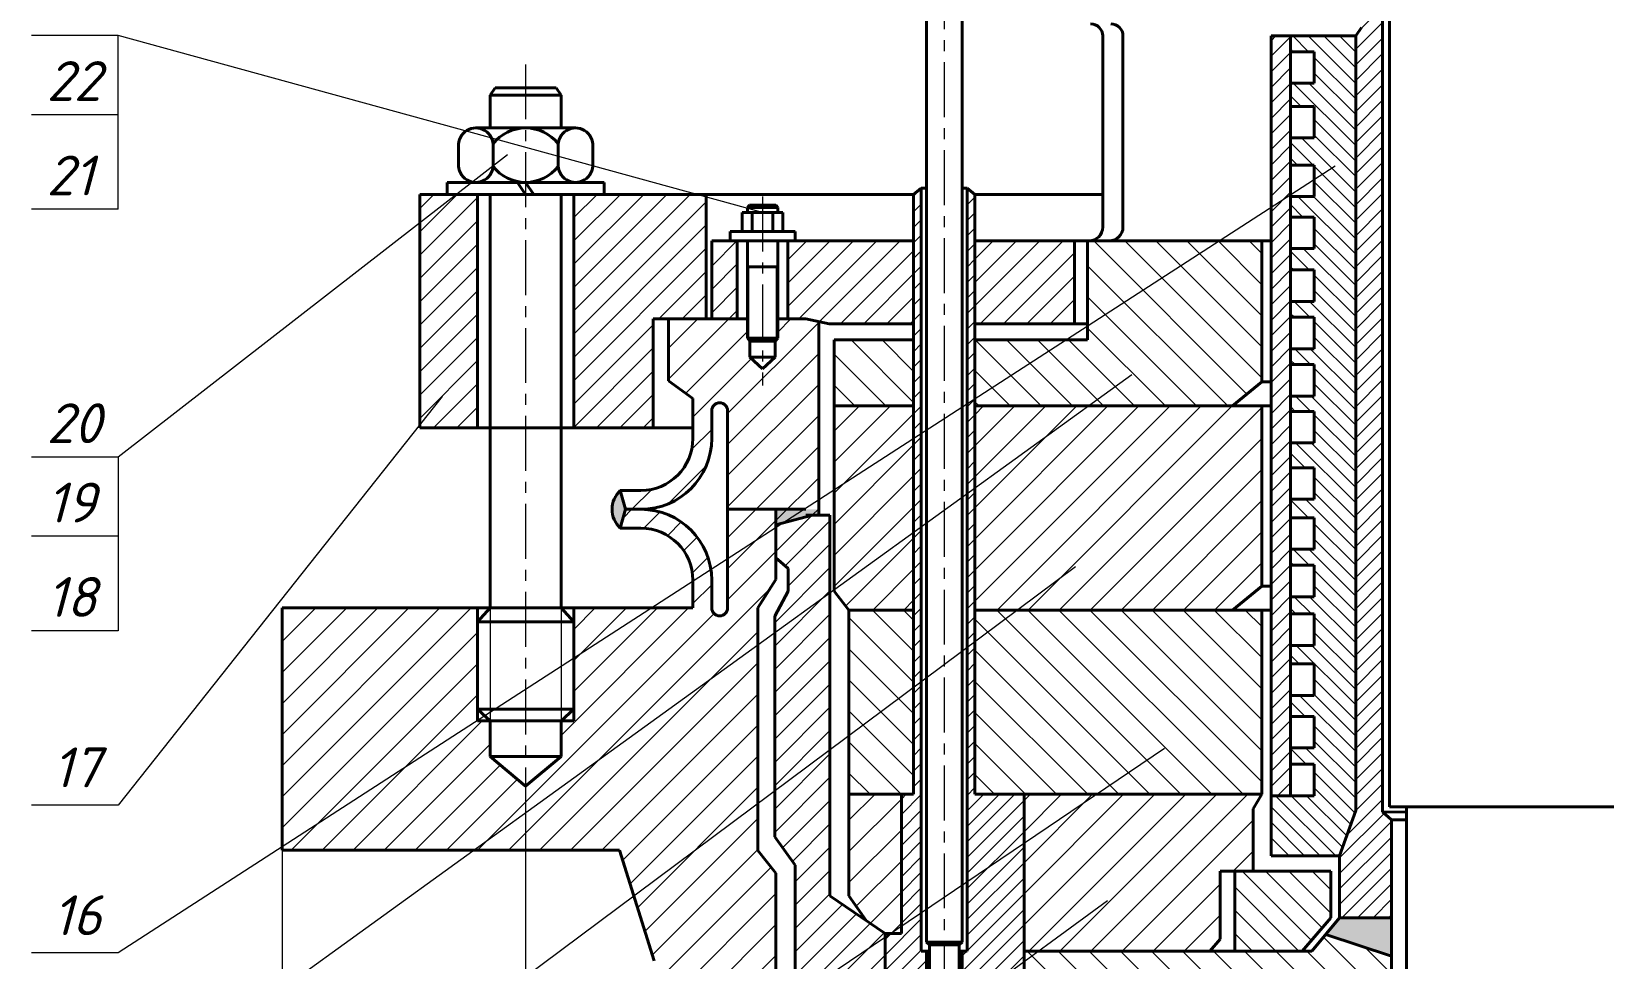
# Model space of a CAD drawing. Header units: millimetres. Extents: x 2879 to 23223, y -3142 to 6314.
# Drawn here: x 4258 to 5167, y 4181 to 4717 of the extents above; entities that cross this region are included whole.
import ezdxf

# ---------------------------------------------------------------- set-up
doc = ezdxf.new("R2010")
doc.units = ezdxf.units.MM
doc.linetypes.add('осевая', pattern=[50.8, 31.75, -6.35, 6.35, -6.35])
doc.layers.get('0').update_dxf_attribs({"lineweight": 40})
doc.layers.add('Оси', color=7, linetype='осевая', lineweight=20)
doc.layers.add('штриховка', color=7, linetype='Continuous', lineweight=20)
doc.styles.add('ADRF1', font='isocpeur.ttf', dxfattribs={"oblique": 15})
doc.styles.add('Размеры', font='isocpeur.ttf', dxfattribs={"oblique": 15})
doc.dimstyles.new('гост', dxfattribs={"dimtxt": 4, "dimasz": 5, "dimexe": 2, "dimexo": 0, "dimgap": 2, "dimtad": 1, "dimtoh": 1, "dimdec": 1, "dimlfac": 10, "dimtxsty": 'ADRF1', "dimcen": 2.5, "dimadec": 0, "dimazin": 0, "dimtfac": 1, "dimtdec": 1, "dimtmove": 0, "dimatfit": 3, "dimfxl": 1, "dimlwd": 20, "dimlwe": 20, "dimarcsym": 0})
pattern_1 = [(45, (1026.5905, 0), (-4.490128, 4.490128), [])]
pattern_2 = [(45, (1026.59, 0), (-6.735192, 6.735192), [])]
pattern_3 = [(135, (1026.59, 0), (-8.980256, -8.980256), [])]
pattern_4 = [(45, (1026.59, 0), (-8.980256, 8.980256), [])]

# ---------------------------------------------------------------- blocks, each defined once
blk = doc.blocks.new('*D2')
at = {"layer": 'Defpoints', "color": 0, "transparency": 16777216}
for p in [(5842.25, 4343.63), (4543.81, 4280.75), (5842.25, 3822.28)]:
    blk.add_point(p, dxfattribs=at)
at = {"layer": 'штриховка', "color": 0, "linetype": 'Continuous', "lineweight": 20, "transparency": 16777216}
for p, q in [((5842.25, 4343.63), (5842.25, 3820.28)), ((4543.81, 4280.75), (4543.81, 3820.28)), ((4548.81, 3822.28), (5837.25, 3822.28))]:
    blk.add_line(p, q, dxfattribs=at)
at = {"layer": 'штриховка', "color": 0, "transparency": 16777216}
for points in [[(4548.81, 3823.11), (4548.81, 3821.44), (4543.81, 3822.28)], [(5837.25, 3823.11), (5837.25, 3821.44), (5842.25, 3822.28)]]:
    blk.add_solid(points, dxfattribs=at)
at = {"layer": 'штриховка', "color": 0, "transparency": 16777216, "insert": (5193.03, 3826.28), "char_height": 4, "attachment_point": 5, "style": 'ADRF1'}
blk.add_mtext('%%C1300', dxfattribs=at)
blk = doc.blocks.new('*D3')
at = {"layer": 'Defpoints', "color": 0, "transparency": 16777216}
for p in [(4403.03, 4243.68), (5983.03, 4243.68), (5983.03, 3765.47)]:
    blk.add_point(p, dxfattribs=at)
at = {"layer": 'штриховка', "color": 0, "linetype": 'Continuous', "lineweight": 20, "transparency": 16777216}
for p, q in [((4403.03, 4243.68), (4403.03, 3763.47)), ((5983.03, 4243.68), (5983.03, 3763.47)), ((4408.03, 3765.47), (5978.03, 3765.47))]:
    blk.add_line(p, q, dxfattribs=at)
at = {"layer": 'штриховка', "color": 0, "transparency": 16777216}
for points in [[(4408.03, 3766.31), (4408.03, 3764.64), (4403.03, 3765.47)], [(5978.03, 3766.31), (5978.03, 3764.64), (5983.03, 3765.47)]]:
    blk.add_solid(points, dxfattribs=at)
at = {"layer": 'штриховка', "color": 0, "transparency": 16777216, "insert": (5193.03, 3769.47), "char_height": 4, "attachment_point": 5, "style": 'ADRF1'}
blk.add_mtext('%%C15800', dxfattribs=at)
blk = doc.blocks.new('*D8')
at = {"layer": 'Defpoints', "color": 0, "transparency": 16777216}
for p in [(4403.03, 4245.6), (5972.34, 119.12), (5972.34, -712.42)]:
    blk.add_point(p, dxfattribs=at)
at = {"layer": 'Оси', "color": 0, "linetype": 'Continuous', "lineweight": 20, "transparency": 16777216}
for p, q in [((4403.03, 4245.6), (4403.03, -714.42)), ((5972.34, 119.12), (5972.34, -714.42)), ((4408.03, -712.42), (5967.34, -712.42))]:
    blk.add_line(p, q, dxfattribs=at)
at = {"layer": 'Оси', "color": 0, "transparency": 16777216}
for points in [[(4408.03, -711.59), (4408.03, -713.26), (4403.03, -712.42)], [(5967.34, -711.59), (5967.34, -713.26), (5972.34, -712.42)]]:
    blk.add_solid(points, dxfattribs=at)
at = {"layer": 'Оси', "color": 0, "transparency": 16777216, "insert": (5187.69, -708.42), "char_height": 4, "attachment_point": 5, "style": 'ADRF1'}
blk.add_mtext('1570', dxfattribs=at)

msp = doc.modelspace()

# ---------------------------------------------------------------- hatches: boundary and pattern name
h = msp.add_hatch(color=256)
h.dxf.hatch_style = 1
h.paths.add_polyline_path([(4713.226, 4440.683), (4688.499, 4440.683), (4688.499, 4431.617), (4709.616, 4437.278), (4713.226, 4437.278)])
h = msp.add_hatch(color=256)
h.dxf.hatch_style = 1
h.paths.add_polyline_path([(5014.369, 4204.683), (5006.376, 4194.988), (5044.369, 4182.44), (5044.369, 4204.683)])
at = {"layer": 'штриховка'}
h = msp.add_hatch(dxfattribs=at)
h.set_pattern_fill('ANSI31', color=256, scale=2)
h.set_pattern_definition(pattern_1)
h.paths.add_polyline_path([(4974.745, 4275.187), (4985.984, 4275.187), (4985.984, 4714.234), (4974.745, 4714.234)])
h.paths.add_polyline_path([(5023.677, 4714.234), (5023.677, 4266.639), (5014.369, 4240.391), (5014.369, 4204.683), (5044.369, 4204.683), (5044.369, 4261.255), (5039.155, 4265.814), (5039.155, 4708.683), (5039.155, 4806.683), (5026.954, 4806.683), (5026.954, 4719.178)])
h = msp.add_hatch(dxfattribs=at)
h.set_pattern_fill('ANSI31', color=256, scale=2, angle=90)
h.set_pattern_definition([(135, (1026.5905, 0), (-4.490128, -4.490128), [])])
h.paths.add_polyline_path([(4999.732, 4639.652), (4999.732, 4621.471), (4985.984, 4621.471), (4985.984, 4609.575), (4999.732, 4609.575), (4999.732, 4591.395), (4985.984, 4591.395), (4985.984, 4578.99), (4999.732, 4578.99), (4999.732, 4560.81), (4985.984, 4560.81), (4985.984, 4551.641), (4999.732, 4551.641), (4999.732, 4533.46), (4985.984, 4533.46), (4985.984, 4524.291), (4999.732, 4524.291), (4999.732, 4506.11), (4985.984, 4506.11), (4985.984, 4497.262), (4999.732, 4497.262), (4999.732, 4479.081), (4985.984, 4479.081), (4985.984, 4464.661), (4999.732, 4464.661), (4999.732, 4446.481), (4985.984, 4446.481), (4985.984, 4435.765), (4999.732, 4435.765), (4999.732, 4417.584), (4985.984, 4417.584), (4985.984, 4408.35), (4999.732, 4408.35), (4999.732, 4390.17), (4985.984, 4390.17), (4985.984, 4380.195), (4999.732, 4380.195), (4999.732, 4362.015), (4985.984, 4362.015), (4985.984, 4351.299), (4999.732, 4351.299), (4999.732, 4333.118), (4985.984, 4333.118), (4985.984, 4320.935), (4999.732, 4320.935), (4999.732, 4302.754), (4985.984, 4302.754), (4985.984, 4293.368), (4999.732, 4293.368), (4999.732, 4275.187), (4985.984, 4275.187), (4974.745, 4275.187), (4974.745, 4240.391), (5014.369, 4240.391), (5023.677, 4266.639), (5023.677, 4714.234), (4985.984, 4714.234), (4985.984, 4705.15), (4999.732, 4705.15), (4999.732, 4686.97), (4985.984, 4686.97), (4985.984, 4673.53), (4999.732, 4673.53), (4999.732, 4655.35), (4985.984, 4655.35), (4985.984, 4639.652)])
h = msp.add_hatch(dxfattribs=at)
h.set_pattern_fill('ANSI31', color=256, scale=2)
h.set_pattern_definition(pattern_1)
h.paths.add_polyline_path([(4799.08, 4185.293), (4796.125, 4185.293), (4796.125, 4096.683), (4823.736, 4096.683), (4831.956, 4117.244), (4831.956, 4276.015), (4803.526, 4276.015), (4803.526, 4622.683), (4799.08, 4626.23)])
h.paths.add_polyline_path([(4772.557, 4626.23), (4768.111, 4622.683), (4768.111, 4276.015), (4761.031, 4276.015), (4761.031, 4195.58), (4751.673, 4195.58), (4751.673, 4096.683), (4775.512, 4096.683), (4775.512, 4185.293), (4772.557, 4185.293)])
h = msp.add_hatch(dxfattribs=at)
h.set_pattern_fill('ANSI31', color=256, scale=3)
h.set_pattern_definition(pattern_2)
h.paths.add_polyline_path([(4482.599, 4487.683), (4515.961, 4487.683), (4515.961, 4622.683), (4482.599, 4622.683)])
h.paths.add_polyline_path([(4571.66, 4622.683), (4571.66, 4487.683), (4617.575, 4487.683), (4617.575, 4550.683), (4626.499, 4550.683), (4640.499, 4550.683), (4648.246, 4550.683), (4648.246, 4622.683), (4626.499, 4622.683)])
h.paths.add_polyline_path([(4695.444, 4595.783), (4695.444, 4550.683), (4705.867, 4550.683), (4719.287, 4547.816), (4768.111, 4547.816), (4768.111, 4595.783)])
h.paths.add_polyline_path([(4651.42, 4550.683), (4666.183, 4550.683), (4666.183, 4595.783), (4651.42, 4595.783)])
h.paths.add_polyline_path([(4803.526, 4595.783), (4803.526, 4547.816), (4861.124, 4547.816), (4861.124, 4553.918), (4861.124, 4595.783)])
h = msp.add_hatch(dxfattribs=at)
h.set_pattern_fill('ANSI31', color=256, scale=4, angle=90)
h.set_pattern_definition(pattern_3)
h.paths.add_polyline_path([(4868.73, 4538.548), (4803.526, 4538.548), (4803.526, 4500.411), (4952.411, 4500.411), (4969.395, 4514.286), (4969.395, 4595.783), (4868.73, 4595.783)])
h.paths.add_polyline_path([(4722.167, 4500.411), (4768.111, 4500.411), (4768.111, 4538.548), (4722.167, 4538.548)])
h = msp.add_hatch(dxfattribs=at)
h.set_pattern_fill('ANSI31', color=256, scale=4)
h.set_pattern_definition(pattern_4)
edge = h.paths.add_edge_path()
edge.add_line((4673.514, 4528.607), (4673.514, 4537.881))
edge.add_line((4673.514, 4537.881), (4672.006, 4539.578))
edge.add_line((4672.006, 4539.578), (4672.006, 4550.683))
edge.add_line((4672.006, 4550.683), (4666.183, 4550.683))
edge.add_line((4666.183, 4550.683), (4626.499, 4550.683))
edge.add_line((4626.499, 4550.683), (4626.499, 4515.013))
edge.add_line((4626.499, 4515.013), (4640.499, 4504.769))
edge.add_line((4640.499, 4504.769), (4640.499, 4481.574))
edge.add_arc((4610.499, 4481.574), 30, 270, 360, ccw=False)
edge.add_line((4610.499, 4451.574), (4598.503, 4451.574))
edge.add_line((4598.503, 4451.574), (4601.496, 4440.683))
edge.add_line((4601.496, 4440.683), (4610.499, 4440.683))
edge.add_arc((4610.499, 4481.574), 40.891, 270, 360)
edge.add_line((4651.389, 4481.574), (4651.389, 4497.683))
edge.add_arc((4655.968, 4497.683), 4.579, 0, 180, ccw=False)
edge.add_line((4660.547, 4497.683), (4660.547, 4440.683))
edge.add_line((4660.547, 4440.683), (4688.499, 4440.683))
edge.add_line((4688.499, 4440.683), (4688.499, 4431.617))
edge.add_line((4688.499, 4431.617), (4709.616, 4437.278))
edge.add_line((4709.616, 4437.278), (4713.226, 4437.278))
edge.add_line((4713.226, 4437.278), (4713.226, 4549.111))
edge.add_line((4713.226, 4549.111), (4705.867, 4550.683))
edge.add_line((4705.867, 4550.683), (4695.444, 4550.683))
edge.add_line((4695.444, 4550.683), (4689.621, 4550.683))
edge.add_line((4689.621, 4550.683), (4689.621, 4539.578))
edge.add_line((4689.621, 4539.578), (4688.113, 4537.881))
edge.add_line((4688.113, 4537.881), (4688.113, 4528.607))
edge.add_line((4688.113, 4528.607), (4680.813, 4521.804))
edge.add_line((4680.813, 4521.804), (4673.514, 4528.607))
h = msp.add_hatch(dxfattribs=at)
h.set_pattern_fill('ANSI31', color=256, scale=4)
h.set_pattern_definition(pattern_4)
h.paths.add_polyline_path([(4952.411, 4382.451), (4969.395, 4396.326), (4969.395, 4500.411), (4803.526, 4500.411), (4803.526, 4382.451)])
h.paths.add_polyline_path([(4722.167, 4393.348), (4730.753, 4382.451), (4768.111, 4382.451), (4768.111, 4500.411), (4722.167, 4500.411)])
h = msp.add_hatch(color=256, dxfattribs=at)
h.dxf.hatch_style = 1
h.paths.add_polyline_path([(4598.503, 4429.792), (4601.496, 4440.683), (4598.503, 4451.574, 0.4321457)])
h = msp.add_hatch(dxfattribs=at)
h.set_pattern_fill('ANSI31', color=256, scale=4)
h.set_pattern_definition(pattern_4)
edge = h.paths.add_edge_path()
edge.add_line((4515.961, 4383.683), (4403.032, 4383.683))
edge.add_line((4403.032, 4383.683), (4403.032, 4243.683))
edge.add_line((4403.032, 4243.683), (4598.032, 4243.683))
edge.add_line((4598.032, 4243.683), (4618.032, 4179.683))
edge.add_line((4618.032, 4179.683), (4624.776, 4179.683))
edge.add_line((4624.776, 4179.683), (4624.776, 4111.713))
edge.add_line((4624.776, 4111.713), (4618.032, 4105.437))
edge.add_line((4618.032, 4105.437), (4631.544, 4104.518))
edge.add_line((4631.544, 4104.518), (4636.287, 4104.518))
edge.add_line((4636.287, 4104.518), (4640.08, 4101.516))
edge.add_line((4640.08, 4101.516), (4644.032, 4101.516))
edge.add_line((4644.032, 4101.516), (4644.032, 4097.686))
edge.add_line((4644.032, 4097.686), (4678.003, 4097.686))
edge.add_line((4678.003, 4097.686), (4688.499, 4107.695))
edge.add_line((4688.499, 4107.695), (4688.499, 4230.311))
edge.add_line((4688.499, 4230.311), (4678.003, 4243.543))
edge.add_line((4678.003, 4243.543), (4678.003, 4383.683))
edge.add_line((4678.003, 4383.683), (4688.499, 4400.089))
edge.add_line((4688.499, 4400.089), (4688.499, 4440.683))
edge.add_line((4688.499, 4440.683), (4660.547, 4440.683))
edge.add_line((4660.547, 4440.683), (4660.547, 4383.683))
edge.add_arc((4655.968, 4383.683), 4.579, -180, 0, ccw=False)
edge.add_line((4651.389, 4383.683), (4651.389, 4399.792))
edge.add_arc((4610.499, 4399.792), 40.891, 0, 90)
edge.add_line((4610.499, 4440.683), (4601.496, 4440.683))
edge.add_line((4601.496, 4440.683), (4598.503, 4429.792))
edge.add_line((4598.503, 4429.792), (4610.499, 4429.792))
edge.add_arc((4610.499, 4399.792), 30, 0, 90, ccw=False)
edge.add_line((4640.499, 4399.792), (4640.499, 4383.683))
edge.add_line((4640.499, 4383.683), (4571.66, 4383.683))
edge.add_line((4571.66, 4383.683), (4571.66, 4318.369))
edge.add_line((4571.66, 4318.369), (4564.31, 4318.369))
edge.add_line((4564.31, 4318.369), (4564.31, 4297.905))
edge.add_line((4564.31, 4297.905), (4543.81, 4280.752))
edge.add_line((4543.81, 4280.752), (4523.31, 4297.905))
edge.add_line((4523.31, 4297.905), (4523.31, 4318.369))
edge.add_line((4523.31, 4318.369), (4515.961, 4318.369))
edge.add_line((4515.961, 4318.369), (4515.961, 4383.683))
h = msp.add_hatch(dxfattribs=at)
h.set_pattern_fill('ANSI31', color=256, scale=3)
h.set_pattern_definition(pattern_2)
h.paths.add_polyline_path([(4719.738, 4437.278), (4709.616, 4437.278), (4688.499, 4431.617), (4688.499, 4412.712), (4695.52, 4406.552), (4695.52, 4393.426), (4687.796, 4378.952), (4687.796, 4251.311), (4699.664, 4234.993), (4699.664, 4123.762), (4727.288, 4096.683), (4751.673, 4096.683), (4751.673, 4195.58), (4719.738, 4217.359)])
h = msp.add_hatch(dxfattribs=at)
h.set_pattern_fill('ANSI31', color=256, scale=4, angle=90)
h.set_pattern_definition(pattern_3)
h.paths.add_polyline_path([(4803.526, 4382.451), (4803.526, 4276.015), (4831.956, 4276.015), (4964.329, 4276.015), (4969.395, 4276.015), (4969.395, 4382.451)])
h.paths.add_polyline_path([(4768.111, 4382.451), (4730.753, 4382.451), (4730.753, 4276.015), (4749.305, 4276.015), (4768.111, 4276.015)])
h = msp.add_hatch(dxfattribs=at)
h.set_pattern_fill('ANSI31', color=256, scale=4)
h.set_pattern_definition(pattern_4)
h.paths.add_polyline_path([(4831.956, 4276.015), (4831.956, 4185.293), (4939.306, 4185.293), (4945.277, 4192.298), (4945.277, 4231.612), (4953.72, 4231.612), (4964.329, 4231.612), (4964.329, 4267.488), (4969.395, 4276.015), (4964.329, 4276.015)])
h.paths.add_polyline_path([(4761.031, 4195.58), (4761.031, 4276.015), (4749.305, 4276.015), (4730.753, 4276.015), (4730.753, 4217.342), (4740.722, 4203.048), (4751.673, 4195.58)])
h = msp.add_hatch(dxfattribs=at)
h.set_pattern_fill('ANSI31', color=256, scale=3, angle=90)
h.set_pattern_definition([(135, (1026.59, 0), (-6.735192, -6.735192), [])])
h.paths.add_polyline_path([(4992.74, 4185.293), (5009.36, 4204.52), (5009.36, 4231.612), (4953.72, 4231.612), (4953.72, 4185.293)])
h = msp.add_hatch(dxfattribs=at)
h.set_pattern_fill('ANSI31', color=256, scale=4, angle=90)
h.set_pattern_definition(pattern_3)
h.paths.add_polyline_path([(4901.915, 4117.244), (4901.915, 4096.683), (5005.681, 4096.683), (5025.767, 4117.244), (5044.369, 4117.244), (5044.369, 4182.44), (5006.376, 4194.988), (4998.382, 4185.293), (4831.956, 4185.293), (4831.956, 4117.244)])

# ---------------------------------------------------------------- linework, layer by layer
for p, q in [((5043.137, 4268.683), (5043.137, 4818.83)), ((5039.155, 4708.683), (5039.155, 4806.683)), ((4775.512, 4190.539), (4775.512, 4783.524)), ((4796.125, 4190.539), (4796.125, 4783.524)), ((5023.677, 4714.234), (5026.954, 4719.178)), ((4877.442, 4603.783), (4877.442, 4714.234)), ((4889.136, 4603.783), (4889.136, 4714.234)), ((4974.745, 4240.391), (4974.745, 4714.234)), ((4985.984, 4714.234), (4974.745, 4714.234)), ((4985.984, 4275.187), (4985.984, 4714.234)), ((4985.984, 4714.234), (5023.677, 4714.234)), ((5023.677, 4266.639), (5023.677, 4714.234)), ((5039.155, 4708.683), (5039.155, 4265.814)), ((4999.732, 4705.15), (4985.984, 4705.15)), ((4999.732, 4686.97), (4999.732, 4705.15)), ((4523.31, 4680.104), (4526.219, 4684.333)), ((4526.219, 4684.333), (4561.401, 4684.333)), ((4564.31, 4680.104), (4561.401, 4684.333)), ((4985.984, 4686.97), (4999.732, 4686.97)), ((4523.31, 4680.104), (4564.31, 4680.104)), ((4523.31, 4661.092), (4523.31, 4680.104)), ((4564.31, 4680.104), (4564.31, 4661.092)), ((4999.732, 4673.53), (4985.984, 4673.53)), ((4999.732, 4655.35), (4999.732, 4673.53)), ((4514.87, 4661.092), (4572.75, 4661.092)), ((4985.984, 4655.35), (4999.732, 4655.35)), ((4505.026, 4638.847), (4505.026, 4651.892)), ((4524.972, 4638.847), (4524.972, 4651.892)), ((4562.648, 4638.847), (4562.648, 4651.892)), ((4582.595, 4651.892), (4582.595, 4638.847)), ((4999.732, 4639.652), (4985.984, 4639.652)), ((4999.732, 4621.471), (4999.732, 4639.652)), ((4498.443, 4622.683), (4498.443, 4629.648)), ((4498.443, 4629.648), (4589.178, 4629.648)), ((4543.81, 4622.683), (4539.049, 4629.648)), ((4548.571, 4622.683), (4543.81, 4629.648)), ((4589.178, 4622.683), (4589.178, 4629.648)), ((4768.111, 4622.683), (4772.557, 4626.23)), ((4772.557, 4185.293), (4772.557, 4626.23)), ((4772.557, 4626.23), (4775.512, 4626.23)), ((4799.08, 4626.23), (4796.125, 4626.23)), ((4803.526, 4622.683), (4799.08, 4626.23)), ((4799.08, 4185.293), (4799.08, 4626.23)), ((4626.499, 4622.683), (4482.599, 4622.683)), ((4482.599, 4622.683), (4482.599, 4487.683)), ((4515.961, 4622.683), (4515.961, 4487.683)), ((4523.31, 4622.683), (4564.31, 4622.683)), ((4523.31, 4487.683), (4523.31, 4622.683)), ((4564.31, 4487.683), (4564.31, 4622.683)), ((4571.66, 4487.683), (4571.66, 4622.683)), ((4648.246, 4622.683), (4626.499, 4622.683)), ((4648.246, 4550.683), (4648.246, 4622.683)), ((4648.246, 4622.683), (4768.111, 4622.683)), ((4768.111, 4276.015), (4768.111, 4622.683)), ((4803.526, 4276.015), (4803.526, 4622.683)), ((4803.526, 4622.683), (4877.442, 4622.683)), ((4985.984, 4621.471), (4999.732, 4621.471)), ((4669.038, 4601.228), (4669.038, 4612.169)), ((4669.038, 4612.169), (4680.813, 4612.169)), ((4672.006, 4615.05), (4673.236, 4616.434)), ((4672.006, 4612.169), (4672.006, 4615.05)), ((4672.006, 4615.05), (4680.813, 4615.05)), ((4673.236, 4616.434), (4680.813, 4616.434)), ((4674.854, 4601.228), (4674.854, 4612.169)), ((4688.39, 4616.434), (4680.813, 4616.434)), ((4689.621, 4615.05), (4680.813, 4615.05)), ((4692.589, 4612.169), (4680.813, 4612.169)), ((4686.773, 4601.228), (4686.773, 4612.169)), ((4689.621, 4615.05), (4688.39, 4616.434)), ((4689.621, 4612.169), (4689.621, 4615.05)), ((4692.589, 4601.228), (4692.589, 4612.169)), ((4999.732, 4609.575), (4985.984, 4609.575)), ((4999.732, 4591.395), (4999.732, 4609.575)), ((4662.078, 4595.783), (4662.078, 4601.228)), ((4662.078, 4601.228), (4680.813, 4601.228)), ((4699.548, 4601.228), (4680.813, 4601.228)), ((4699.548, 4595.783), (4699.548, 4601.228)), ((4651.42, 4550.683), (4651.42, 4595.783)), ((4651.42, 4595.783), (4768.111, 4595.783)), ((4666.183, 4550.683), (4666.183, 4595.783)), ((4666.183, 4595.783), (4695.444, 4595.783)), ((4672.006, 4595.783), (4672.006, 4539.578)), ((4689.621, 4595.783), (4689.621, 4539.578)), ((4695.444, 4550.683), (4695.444, 4595.783)), ((4803.526, 4595.783), (4974.745, 4595.783)), ((4861.124, 4595.783), (4861.124, 4553.918)), ((4868.73, 4595.783), (4868.73, 4538.548)), ((4969.395, 4514.286), (4969.395, 4595.783)), ((4985.984, 4591.395), (4999.732, 4591.395)), ((4672.006, 4580.789), (4689.621, 4580.789)), ((4999.732, 4578.99), (4985.984, 4578.99)), ((4999.732, 4560.81), (4999.732, 4578.99)), ((4861.124, 4547.816), (4861.124, 4553.918)), ((4985.984, 4560.81), (4999.732, 4560.81)), ((4626.499, 4550.683), (4617.575, 4550.683)), ((4617.575, 4550.683), (4617.575, 4487.683)), ((4666.183, 4550.683), (4626.499, 4550.683)), ((4640.499, 4550.683), (4626.499, 4550.683)), ((4626.499, 4550.683), (4626.499, 4515.013)), ((4666.183, 4550.683), (4672.006, 4550.683)), ((4695.444, 4550.683), (4689.621, 4550.683)), ((4695.444, 4550.683), (4705.867, 4550.683)), ((4719.287, 4547.816), (4705.867, 4550.683)), ((4713.226, 4437.278), (4713.226, 4549.111)), ((4719.287, 4547.816), (4768.111, 4547.816)), ((4803.526, 4547.816), (4861.124, 4547.816)), ((4861.124, 4547.816), (4868.73, 4547.816)), ((4999.732, 4551.641), (4985.984, 4551.641)), ((4999.732, 4533.46), (4999.732, 4551.641)), ((4672.006, 4539.578), (4680.813, 4539.578)), ((4672.006, 4539.578), (4673.514, 4537.881)), ((4673.514, 4537.881), (4680.813, 4537.881)), ((4673.514, 4537.881), (4673.514, 4528.607)), ((4689.621, 4539.578), (4680.813, 4539.578)), ((4688.113, 4537.881), (4680.813, 4537.881)), ((4689.621, 4539.578), (4688.113, 4537.881)), ((4688.113, 4537.881), (4688.113, 4528.607)), ((4722.167, 4393.348), (4722.167, 4538.548)), ((4768.111, 4538.548), (4722.167, 4538.548)), ((4868.73, 4538.548), (4803.526, 4538.548)), ((4673.514, 4528.607), (4680.813, 4528.607)), ((4673.514, 4528.607), (4680.813, 4521.804)), ((4688.113, 4528.607), (4680.813, 4528.607)), ((4688.113, 4528.607), (4680.813, 4521.804)), ((4985.984, 4533.46), (4999.732, 4533.46)), ((4999.732, 4524.291), (4985.984, 4524.291)), ((4999.732, 4506.11), (4999.732, 4524.291)), ((4626.499, 4515.013), (4640.499, 4504.769)), ((4952.411, 4500.411), (4969.395, 4514.286)), ((4969.395, 4514.286), (4974.745, 4514.286)), ((4640.499, 4481.574), (4640.499, 4504.769)), ((4768.111, 4500.411), (4722.167, 4500.411)), ((4803.526, 4500.411), (4969.395, 4500.411)), ((4969.395, 4500.411), (4974.745, 4500.411)), ((4969.395, 4396.326), (4969.395, 4500.411)), ((4985.984, 4506.11), (4999.732, 4506.11)), ((4651.389, 4481.574), (4651.389, 4497.683)), ((4660.547, 4497.683), (4660.547, 4440.683)), ((4999.732, 4497.262), (4985.984, 4497.262)), ((4999.732, 4479.081), (4999.732, 4497.262)), ((4482.599, 4487.683), (4640.499, 4487.683)), ((4523.31, 4383.683), (4523.31, 4487.683)), ((4564.31, 4383.683), (4564.31, 4487.683)), ((4985.984, 4479.081), (4999.732, 4479.081)), ((4999.732, 4464.661), (4985.984, 4464.661)), ((4999.732, 4446.481), (4999.732, 4464.661)), ((4598.503, 4451.574), (4610.499, 4451.574)), ((4598.503, 4451.574), (4601.496, 4440.683)), ((4985.984, 4446.481), (4999.732, 4446.481)), ((4601.496, 4440.683), (4598.503, 4429.792)), ((4601.496, 4440.683), (4610.499, 4440.683)), ((4688.499, 4440.683), (4660.547, 4440.683)), ((4660.547, 4383.683), (4660.547, 4440.683)), ((4688.499, 4400.089), (4688.499, 4440.683)), ((4688.499, 4440.683), (4705.867, 4440.683)), ((4688.499, 4431.617), (4709.616, 4437.278)), ((4719.738, 4437.278), (4705.867, 4437.278)), ((4705.867, 4437.278), (4705.867, 4437.278)), ((4719.738, 4217.359), (4719.738, 4437.278)), ((4999.732, 4435.765), (4985.984, 4435.765)), ((4999.732, 4417.584), (4999.732, 4435.765)), ((4598.503, 4429.792), (4610.499, 4429.792)), ((4985.984, 4417.584), (4999.732, 4417.584)), ((4695.52, 4406.552), (4688.499, 4412.712)), ((4999.732, 4408.35), (4985.984, 4408.35)), ((4999.732, 4390.17), (4999.732, 4408.35)), ((4640.499, 4399.792), (4640.499, 4383.683)), ((4651.389, 4399.792), (4651.389, 4383.683)), ((4678.003, 4383.683), (4688.499, 4400.089)), ((4695.52, 4393.426), (4695.52, 4406.552)), ((4687.796, 4378.952), (4695.52, 4393.426)), ((4730.753, 4382.451), (4722.167, 4393.348)), ((4952.411, 4382.451), (4969.395, 4396.326)), ((4969.395, 4396.326), (4974.745, 4396.326)), ((4985.984, 4390.17), (4999.732, 4390.17)), ((4403.032, 4243.683), (4403.032, 4383.683)), ((4403.032, 4383.683), (4515.961, 4383.683)), ((4515.961, 4383.683), (4515.961, 4318.369)), ((4523.31, 4383.683), (4515.961, 4375.689)), ((4515.961, 4383.683), (4523.31, 4383.683)), ((4523.31, 4383.683), (4564.31, 4383.683)), ((4564.31, 4383.683), (4571.66, 4375.689)), ((4564.31, 4383.683), (4571.66, 4383.683)), ((4571.66, 4383.683), (4571.66, 4318.369)), ((4571.66, 4383.683), (4640.499, 4383.683)), ((4678.003, 4243.543), (4678.003, 4383.683)), ((4730.753, 4276.015), (4730.753, 4382.451)), ((4730.753, 4382.451), (4768.111, 4382.451)), ((4803.526, 4382.451), (4969.395, 4382.451)), ((4969.395, 4276.015), (4969.395, 4382.451)), ((4969.395, 4382.451), (4974.745, 4382.451)), ((4515.961, 4375.689), (4571.66, 4375.689)), ((4687.796, 4251.311), (4687.796, 4378.952)), ((4999.732, 4380.195), (4985.984, 4380.195)), ((4999.732, 4362.015), (4999.732, 4380.195)), ((4985.984, 4362.015), (4999.732, 4362.015)), ((4999.732, 4351.299), (4985.984, 4351.299)), ((4999.732, 4333.118), (4999.732, 4351.299)), ((4985.984, 4333.118), (4999.732, 4333.118)), ((4523.31, 4318.369), (4515.961, 4325.152)), ((4515.961, 4325.152), (4571.66, 4325.152)), ((4571.66, 4318.369), (4515.961, 4318.369)), ((4523.31, 4318.369), (4523.31, 4297.905)), ((4564.31, 4318.369), (4571.66, 4325.152)), ((4564.31, 4297.905), (4564.31, 4318.369)), ((4999.732, 4320.935), (4985.984, 4320.935)), ((4999.732, 4302.754), (4999.732, 4320.935)), ((4985.984, 4302.754), (4999.732, 4302.754)), ((4523.31, 4297.905), (4564.31, 4297.905)), ((4523.31, 4297.905), (4543.81, 4280.752)), ((4543.81, 4280.752), (4564.31, 4297.905)), ((4999.732, 4293.368), (4985.984, 4293.368)), ((4999.732, 4275.187), (4999.732, 4293.368)), ((4749.305, 4276.015), (4730.753, 4276.015)), ((4730.753, 4276.015), (4730.753, 4217.342)), ((4768.111, 4276.015), (4749.305, 4276.015)), ((4761.031, 4195.58), (4761.031, 4276.015)), ((4831.956, 4276.015), (4803.526, 4276.015)), ((4831.956, 4117.244), (4831.956, 4276.015)), ((4831.956, 4276.015), (4964.329, 4276.015)), ((4964.329, 4267.488), (4969.395, 4276.015)), ((4969.395, 4276.015), (4964.329, 4276.015)), ((4974.745, 4275.187), (4985.984, 4275.187)), ((4985.984, 4275.187), (4999.732, 4275.187)), ((4964.329, 4231.612), (4964.329, 4267.488)), ((5014.369, 4240.391), (5023.677, 4266.639)), ((5044.369, 4261.255), (5039.155, 4265.814)), ((5039.155, 4265.814), (5053.032, 4265.571)), ((5053.032, 4268.683), (5043.137, 4268.683)), ((5053.032, 3928.683), (5053.032, 4268.683)), ((5053.032, 4268.683), (5193.032, 4268.683)), ((5044.369, 4204.683), (5044.369, 4261.255)), ((5044.369, 4261.255), (5044.369, 4261.255)), ((5044.369, 4261.255), (5053.032, 4261.255)), ((4699.664, 4234.993), (4687.796, 4251.311)), ((4403.032, 4243.683), (4598.032, 4243.683)), ((4618.032, 4179.683), (4598.032, 4243.683)), ((4688.499, 4230.311), (4678.003, 4243.543)), ((5014.369, 4240.391), (4974.745, 4240.391)), ((5014.369, 4204.683), (5014.369, 4240.391)), ((4688.499, 4107.695), (4688.499, 4230.311)), ((4699.664, 4123.762), (4699.664, 4234.993)), ((4945.277, 4192.298), (4945.277, 4231.612)), ((4945.277, 4231.612), (4953.72, 4231.612)), ((5009.36, 4231.612), (4953.72, 4231.612)), ((4953.72, 4231.612), (4953.72, 4185.293)), ((5009.36, 4204.52), (5009.36, 4231.612)), ((4751.673, 4195.58), (4719.738, 4217.359)), ((4730.753, 4217.342), (4740.722, 4203.048)), ((4992.74, 4185.293), (5009.36, 4204.52)), ((5014.369, 4204.683), (4998.382, 4185.293)), ((5044.369, 4204.683), (5014.369, 4204.683)), ((5044.369, 4204.683), (5044.369, 4117.244)), ((4751.673, 4096.683), (4751.673, 4195.58)), ((4751.673, 4195.58), (4761.031, 4195.58)), ((4777.25, 4188.938), (4775.512, 4190.539)), ((4775.512, 4190.539), (4796.125, 4190.539)), ((4794.387, 4188.938), (4796.125, 4190.539)), ((4945.277, 4192.298), (4939.306, 4185.293)), ((5006.376, 4194.988), (5044.369, 4182.44)), ((4772.557, 4185.293), (4775.512, 4185.293)), ((4775.512, 4096.683), (4775.512, 4185.293)), ((4775.512, 4185.293), (4777.25, 4185.293)), ((4777.25, 876.098), (4777.25, 4188.938)), ((4777.25, 4188.938), (4794.387, 4188.938)), ((4794.387, 876.098), (4794.387, 4188.938)), ((4796.125, 4185.293), (4794.387, 4185.293)), ((4796.125, 4096.683), (4796.125, 4185.293)), ((4799.08, 4185.293), (4796.125, 4185.293)), ((4998.382, 4185.293), (4831.956, 4185.293))]:
    msp.add_line(p, q)
for centre, radius, start, end in [((4870.442, 4714.234), 7, 0, 90), ((4882.136, 4714.234), 7, 0, 90), ((4514.999, 4651.087), 10.006, 355.384361, 184.615639), ((4543.81, 4637.205), 23.887, 37.94225, 142.05775), ((4572.622, 4651.087), 10.006, 355.384361, 184.615639), ((4514.999, 4639.652), 10.006, 175.384361, 4.615639), ((4543.81, 4653.535), 23.887, 217.94225, 322.05775), ((4572.622, 4639.652), 10.006, 175.384361, 4.615639), ((4869.442, 4603.783), 8, 270, 0), ((4881.136, 4603.783), 8, 270, 0), ((4655.968, 4497.683), 4.579, 0, 180), ((4610.499, 4481.574), 30, 270, 0), ((4610.499, 4481.574), 40.891, 270, 0), ((4608.75, 4440.683), 14.954, 133.257241, 226.742759), ((4610.499, 4399.792), 40.891, 0, 90), ((4610.499, 4399.792), 30, 0, 90), ((4655.968, 4383.683), 4.579, 180, 360)]:
    msp.add_arc(centre, radius, start, end)
at = {"layer": 'Оси'}
for p, q in [((4785.818, 5105.437), (4785.818, 830.884)), ((4543.81, 4697.839), (4543.81, 4263.081)), ((4680.813, 4621.394), (4680.813, 4512.287))]:
    msp.add_line(p, q, dxfattribs=at)
at = {"layer": 'штриховка'}
for p, q in [((4308.185, 4714.514), (4258.109, 4714.514)), ((4680.813, 4612.169), (4308.185, 4714.514)), ((4308.185, 4614.11), (4308.185, 4714.514)), ((4308.185, 4668.691), (4258.109, 4668.691)), ((4533.321, 4645.635), (4308.185, 4470.911)), ((5011.743, 4639.011), (4308.185, 4184.295)), ((4308.185, 4614.11), (4258.109, 4614.11)), ((4672.76, 4538.73), (4672.76, 4580.789)), ((4688.867, 4538.73), (4688.867, 4580.789)), ((4894.348, 4518.405), (4308.185, 4095.122)), ((4495.494, 4505.791), (4308.185, 4269.763)), ((4308.185, 4470.911), (4258.109, 4470.911)), ((4308.185, 4470.911), (4308.185, 4370.507)), ((4308.185, 4425.088), (4258.109, 4425.088)), ((4861.711, 4407.465), (4308.185, 3995.05)), ((4523.31, 4383.683), (4523.31, 4318.369)), ((4564.31, 4383.683), (4564.31, 4318.369)), ((4308.185, 4370.507), (4258.109, 4370.507)), ((4913.174, 4302.44), (4308.185, 3893.813)), ((4308.185, 4269.763), (4258.109, 4269.763)), ((4880.219, 4214.429), (4308.185, 3796.351)), ((4308.185, 4184.295), (4258.109, 4184.295))]:
    msp.add_line(p, q, dxfattribs=at)

# ---------------------------------------------------------------- texts
at = {"layer": 'штриховка', "char_height": 23, "attachment_point": 1, "style": 'Размеры'}
for s, insert in [('22', (4266.842, 4699.715)), ('21', (4266.842, 4645.134)), ('20', (4266.842, 4501.935)), ('19', (4266.842, 4456.112)), ('18', (4266.842, 4401.531)), ('17', (4270.337, 4303.057)), ('16', (4270.337, 4217.588))]:
    msp.add_mtext_dynamic_manual_height_columns(s, width=41.76858, gutter_width=12.5, heights=[0], dxfattribs=dict(at, insert=insert))

# ---------------------------------------------------------------- dimensions: what is measured, and where the dimension line sits
at = {"layer": 'Оси'}
dim = msp.add_linear_dim(base=(5972.344, -712.423), p1=(4403.032, 4245.596), p2=(5972.344, 119.12), text='1570', dimstyle='гост', dxfattribs=at)
dim.commit()
dim.dimension.update_dxf_attribs({"geometry": '*D8', "text_midpoint": (5187.688, -708.423)})
at = {"layer": 'штриховка'}
for base, p1, p2, text, picture, middle in [((5842.254, 3822.277), (4543.81, 4280.752), (5842.254, 4343.626), '%%C1300', '*D2', (5193.032, 3826.277)), ((5983.032, 3765.474), (4403.032, 4243.683), (5983.032, 4243.683), '%%C<>', '*D3', (5193.032, 3769.474))]:
    dim = msp.add_linear_dim(base=base, p1=p1, p2=p2, text=text, dimstyle='гост', dxfattribs=at)
    dim.commit()
    dim.dimension.update_dxf_attribs({"geometry": picture, "text_midpoint": middle})

doc.saveas('drawing.dxf')
